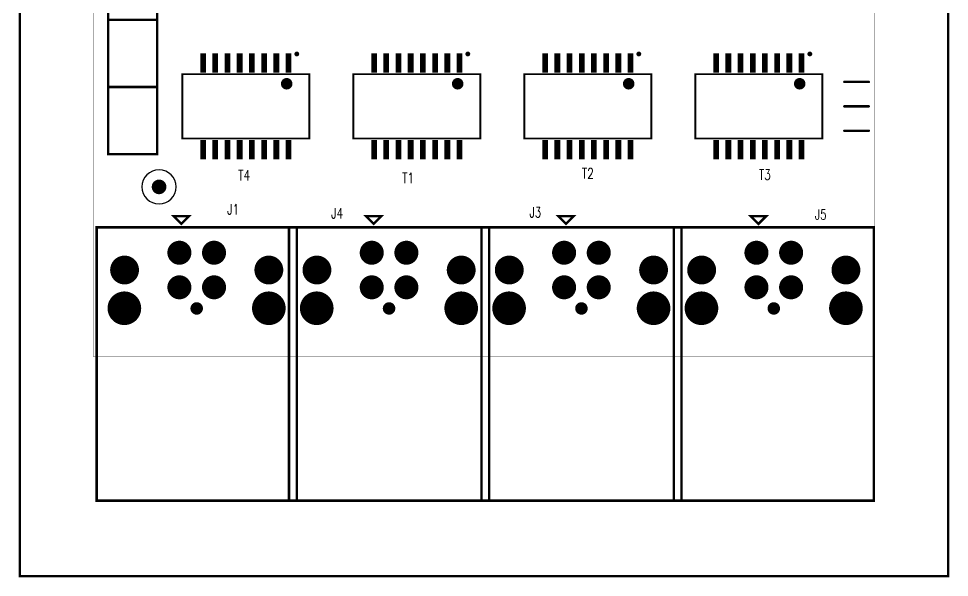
# Model space of a CAD drawing. Extents: x -305 to 3505, y -905 to 3905.
# Drawn here: x -305 to 3505, y -905 to 1384 of the extents above; entities that cross this region are included whole.
import ezdxf
from ezdxf.enums import TextEntityAlignment as Align

# ---------------------------------------------------------------- set-up
doc = ezdxf.new("R2010")
doc.units = 0
doc.linetypes.add('KEEPOUT_00011110$0', pattern=[2, 1, 1])
for name, color, linetype in [('2D_LINE_00', 1, 'CONTINUOUS'), ('2D_LINE_01', 1, 'CONTINUOUS'), ('2D_LINE_26', 1, 'CONTINUOUS'), ('BOARD_OUTLINE_00', 255, 'CONTINUOUS'), ('DRIL_NPLTE_THRU_01', 16, 'CONTINUOUS'), ('DRIL_PLTE_THRU_01', 16, 'CONTINUOUS'), ('DRIL_SYMBOL', 255, 'CONTINUOUS'), ('KEEPOUT_-1', 255, 'CONTINUOUS'), ('PADS_INNER', 1, 'CONTINUOUS'), ('PADS_TOP', 1, 'CONTINUOUS'), ('PART_NAME_26', 130, 'CONTINUOUS'), ('PART_TOP_2DLINE_26', 1, 'CONTINUOUS')]:
    doc.layers.add(name, color=color, linetype=linetype)
doc.styles.add('W6', font='simplex', dxfattribs={"width": 0.75})

# ---------------------------------------------------------------- blocks, each defined once
blk = doc.blocks.new('SMOOTH_1')
at = {"const_width": 0.5}
blk.add_lwpolyline([(-0.25, 0, 1), (0.25, 0, 1)], format="xyb", close=True, dxfattribs=at)
blk = doc.blocks.new('BOARD_1')
at = {"layer": 'BOARD_OUTLINE_00', "const_width": 1}
blk.add_lwpolyline([(0, 0), (0, 2600.3), (99.8, 2700.1), (3099.7, 2700.1), (3199.8, 2599.9), (3199.8, 0)], close=True, dxfattribs=at)
at = {"layer": 'BOARD_OUTLINE_00'}
for p in [(99.8, 2700.1), (3099.7, 2700.1), (0, 2600.3), (3199.8, 2599.9), (0, 0), (3199.8, 0)]:
    blk.add_blockref('SMOOTH_1', p, dxfattribs=at)
blk = doc.blocks.new('SMOOTH_10')
at = {"const_width": 5}
blk.add_lwpolyline([(-2.5, 0, 1), (2.5, 0, 1)], format="xyb", close=True, dxfattribs=at)
blk = doc.blocks.new('DRAWING_26')
at = {"layer": '2D_LINE_26', "const_width": 10}
blk.add_lwpolyline([(0, 0), (-200, 0), (-200, -825), (0, -825)], close=True, dxfattribs=at)
at = {"layer": '2D_LINE_26'}
for p in [(-200, 0), (0, 0), (-200, -825), (0, -825)]:
    blk.add_blockref('SMOOTH_10', p, dxfattribs=at)
blk = doc.blocks.new('DRAWING_27')
at = {"layer": '2D_LINE_26', "const_width": 10}
blk.add_lwpolyline([(0, 0), (200, 0), (200, -275), (0, -275)], close=True, dxfattribs=at)
at = {"layer": '2D_LINE_26'}
for p in [(0, 0), (200, 0), (0, -275), (200, -275)]:
    blk.add_blockref('SMOOTH_10', p, dxfattribs=at)
blk = doc.blocks.new('DRAWING_345')
at = {"layer": '2D_LINE_00', "const_width": 10}
blk.add_lwpolyline([(300, 0), (4100, 0), (4100, -4800), (300, -4800)], close=True, dxfattribs=at)
at = {"layer": '2D_LINE_00'}
for p in [(300, -4800), (4100, -4800)]:
    blk.add_blockref('SMOOTH_10', p, dxfattribs=at)
blk = doc.blocks.new('DRAWING_350')
at = {"layer": '2D_LINE_01', "const_width": 10}
blk.add_lwpolyline([(0, 25), (100, 25)], dxfattribs=at)
at = {"layer": '2D_LINE_01'}
for p in [(0, 25), (100, 25)]:
    blk.add_blockref('SMOOTH_10', p, dxfattribs=at)
blk = doc.blocks.new('DRAWING_351')
at = {"layer": '2D_LINE_01', "const_width": 10}
blk.add_lwpolyline([(0, 50), (100, 50)], dxfattribs=at)
at = {"layer": '2D_LINE_01'}
for p in [(0, 50), (100, 50)]:
    blk.add_blockref('SMOOTH_10', p, dxfattribs=at)
blk = doc.blocks.new('DRAWING_352')
at = {"layer": '2D_LINE_01', "const_width": 10}
blk.add_lwpolyline([(0, 50), (100, 50)], dxfattribs=at)
at = {"layer": '2D_LINE_01'}
for p in [(0, 50), (100, 50)]:
    blk.add_blockref('SMOOTH_10', p, dxfattribs=at)
blk = doc.blocks.new('SMOOTH_7$874015748')
at = {"const_width": 3.94}
blk.add_lwpolyline([(-2, 0, 1), (2, 0, 1)], format="xyb", close=True, dxfattribs=at)
blk = doc.blocks.new('PART_BODY_TOP_2')
at = {"layer": 'PART_TOP_2DLINE_26', "const_width": 7.87}
blk.add_lwpolyline([(-131.9, -260), (131.9, -260), (131.9, 260), (-131.9, 260)], close=True, dxfattribs=at)
at = {"layer": 'PART_TOP_2DLINE_26'}
for points, const_width in [([(-219.5, 208.7, 1), (-209.6, 208.7, 1)], 9.84), ([(-104.3, 167.3, 1), (-80.7, 167.3, 1)], 23.6)]:
    blk.add_lwpolyline(points, format="xyb", close=True, dxfattribs=dict(at, const_width=const_width))
for p in [(-131.9, 260), (131.9, 260), (-131.9, -260), (131.9, -260)]:
    blk.add_blockref('SMOOTH_7$874015748', p, dxfattribs=at)
blk = doc.blocks.new('DRIL_HOLE_0')
blk.add_lwpolyline([(0, 0, 1), (0, 0, 1)], format="xyb", close=True)
blk = doc.blocks.new('PAD_0')
blk.add_lwpolyline([(0, 0, 1), (0, 0, 1)], format="xyb", close=True)
blk = doc.blocks.new('PAD_1')
at = {"const_width": 23.6}
blk.add_lwpolyline([(-39.4, 0), (39.4, 0)], dxfattribs=at)
blk = doc.blocks.new('STK_TOP_5')
at = {"layer": 'DRIL_NPLTE_THRU_01'}
blk.add_blockref('DRIL_HOLE_0', (0, 0), dxfattribs=at)
at = {"layer": 'PADS_INNER'}
blk.add_blockref('PAD_0', (0, 0), dxfattribs=at)
at = {"layer": 'PADS_TOP'}
blk.add_blockref('PAD_1', (0, 0), dxfattribs=at)
blk = doc.blocks.new('SYM_TOP_3')
for name, p in [('PART_BODY_TOP_2', (0, 0)), ('STK_TOP_5', (-177.2, 175)), ('STK_TOP_5', (177.2, 175)), ('STK_TOP_5', (-177.2, 125)), ('STK_TOP_5', (177.2, 125)), ('STK_TOP_5', (-177.2, 75)), ('STK_TOP_5', (177.2, 75)), ('STK_TOP_5', (-177.2, 25)), ('STK_TOP_5', (177.2, 25)), ('STK_TOP_5', (-177.2, -25)), ('STK_TOP_5', (177.2, -25)), ('STK_TOP_5', (-177.2, -75)), ('STK_TOP_5', (177.2, -75)), ('STK_TOP_5', (-177.2, -125)), ('STK_TOP_5', (177.2, -125)), ('STK_TOP_5', (-177.2, -175)), ('STK_TOP_5', (177.2, -175))]:
    blk.add_blockref(name, p)
blk = doc.blocks.new('PART_TOP_0')
blk.add_blockref('SYM_TOP_3', (0, 0))
at = {"layer": 'PART_NAME_26', "style": 'W6', "width": 0.75}
blk.add_text('T4', height=42, rotation=-270, dxfattribs=at).set_placement((282.4, -6.4), align=Align.MIDDLE_CENTER)
blk = doc.blocks.new('PART_TOP_5')
blk.add_blockref('SYM_TOP_3', (0, 0))
at = {"layer": 'PART_NAME_26', "style": 'W6', "width": 0.75}
blk.add_text('T1', height=42, rotation=-270, dxfattribs=at).set_placement((293.4, -35.1), align=Align.MIDDLE_CENTER)
blk = doc.blocks.new('PART_TOP_10')
blk.add_blockref('SYM_TOP_3', (0, 0))
at = {"layer": 'PART_NAME_26', "style": 'W6', "width": 0.75}
blk.add_text('T2', height=42, rotation=-270, dxfattribs=at).set_placement((275, 0), align=Align.MIDDLE_CENTER)
blk = doc.blocks.new('PART_TOP_15')
blk.add_blockref('SYM_TOP_3', (0, 0))
at = {"layer": 'PART_NAME_26', "style": 'W6', "width": 0.75}
blk.add_text('T3', height=42, rotation=-270, dxfattribs=at).set_placement((280, 25), align=Align.MIDDLE_CENTER)
blk = doc.blocks.new('PART_BODY_TOP_7')
at = {"layer": 'PART_TOP_2DLINE_26', "const_width": 10}
blk.add_lwpolyline([(-409.4, 787.4), (409.4, 787.4), (409.4, -332.3), (-409.4, -332.3)], close=True, dxfattribs=at)
blk.add_lwpolyline([(63, -346.5), (31.5, -378), (94.5, -378), (63, -346.5)], dxfattribs=at)
at = {"layer": 'PART_TOP_2DLINE_26'}
for p in [(-409.4, 787.4), (409.4, 787.4), (-409.4, -332.3), (63, -346.5), (63, -346.5), (409.4, -332.3), (31.5, -378), (94.5, -378)]:
    blk.add_blockref('SMOOTH_10', p, dxfattribs=at)
blk = doc.blocks.new('DRIL_SYMBOL_59$0551181102')
at = {"layer": 'DRIL_SYMBOL', "const_width": 2}
for points in [[(-10, 0), (10, 0)], [(0, -10), (0, 10)]]:
    blk.add_lwpolyline(points, dxfattribs=at)
blk = doc.blocks.new('DRIL_HOLE_59$0551181102')
at = {"const_width": 29.5}
blk.add_lwpolyline([(-14.8, 0, 1), (14.8, 0, 1)], format="xyb", close=True, dxfattribs=at)
blk.add_blockref('DRIL_SYMBOL_59$0551181102', (0, 0))
blk = doc.blocks.new('PAD_2')
at = {"const_width": 49.2}
blk.add_lwpolyline([(0, -24.6, 1), (0, 24.6, 1)], format="xyb", close=True, dxfattribs=at)
blk = doc.blocks.new('STK_TOP_9')
at = {"layer": 'DRIL_PLTE_THRU_01'}
blk.add_blockref('DRIL_HOLE_59$0551181102', (0, 0), dxfattribs=at)
at = {"layer": 'PADS_INNER'}
blk.add_blockref('PAD_2', (0, 0), dxfattribs=at)
at = {"layer": 'PADS_TOP'}
blk.add_blockref('PAD_2', (0, 0), dxfattribs=at)
blk = doc.blocks.new('DRIL_SYMBOL_98$4251968504')
at = {"layer": 'DRIL_SYMBOL', "const_width": 2}
for points in [[(-10, 0), (10, 0)], [(0, -10), (0, 10)]]:
    blk.add_lwpolyline(points, dxfattribs=at)
blk = doc.blocks.new('DRIL_HOLE_98$4251968504')
at = {"const_width": 49.2}
blk.add_lwpolyline([(-24.6, 0, 1), (24.6, 0, 1)], format="xyb", close=True, dxfattribs=at)
blk.add_blockref('DRIL_SYMBOL_98$4251968504', (0, 0))
blk = doc.blocks.new('PAD_3')
at = {"const_width": 59.1}
blk.add_lwpolyline([(0, -29.5, 1), (0, 29.5, 1)], format="xyb", close=True, dxfattribs=at)
blk = doc.blocks.new('STK_TOP_10')
at = {"layer": 'DRIL_PLTE_THRU_01'}
blk.add_blockref('DRIL_HOLE_98$4251968504', (0, 0), dxfattribs=at)
at = {"layer": 'PADS_INNER'}
blk.add_blockref('PAD_3', (0, 0), dxfattribs=at)
at = {"layer": 'PADS_TOP'}
blk.add_blockref('PAD_3', (0, 0), dxfattribs=at)
blk = doc.blocks.new('DRIL_SYMBOL_118$1102362205')
at = {"layer": 'DRIL_SYMBOL', "const_width": 2}
for points in [[(-10, 0), (10, 0)], [(0, -10), (0, 10)]]:
    blk.add_lwpolyline(points, dxfattribs=at)
blk = doc.blocks.new('DRIL_HOLE_118$1102362205')
at = {"const_width": 59.1}
blk.add_lwpolyline([(-29.5, 0, 1), (29.5, 0, 1)], format="xyb", close=True, dxfattribs=at)
blk.add_blockref('DRIL_SYMBOL_118$1102362205', (0, 0))
blk = doc.blocks.new('PAD_4')
at = {"const_width": 68.9}
blk.add_lwpolyline([(0, -34.4, 1), (0, 34.4, 1)], format="xyb", close=True, dxfattribs=at)
blk = doc.blocks.new('STK_TOP_11')
at = {"layer": 'DRIL_PLTE_THRU_01'}
blk.add_blockref('DRIL_HOLE_118$1102362205', (0, 0), dxfattribs=at)
at = {"layer": 'PADS_INNER'}
blk.add_blockref('PAD_4', (0, 0), dxfattribs=at)
at = {"layer": 'PADS_TOP'}
blk.add_blockref('PAD_4', (0, 0), dxfattribs=at)
blk = doc.blocks.new('DRIL_SYMBOL_51$1811023622')
at = {"layer": 'DRIL_SYMBOL', "const_width": 2}
for points in [[(-10, 0), (10, 0)], [(0, -10), (0, 10)]]:
    blk.add_lwpolyline(points, dxfattribs=at)
blk = doc.blocks.new('DRIL_HOLE_51$1811023622')
at = {"const_width": 25.6}
blk.add_lwpolyline([(-12.8, 0, 1), (12.8, 0, 1)], format="xyb", close=True, dxfattribs=at)
blk.add_blockref('DRIL_SYMBOL_51$1811023622', (0, 0))
blk = doc.blocks.new('PAD_5')
at = {"const_width": 23.6}
blk.add_lwpolyline([(0, -11.8, 1), (0, 11.8, 1)], format="xyb", close=True, dxfattribs=at)
blk = doc.blocks.new('STK_TOP_12')
at = {"layer": 'DRIL_NPLTE_THRU_01'}
blk.add_blockref('DRIL_HOLE_51$1811023622', (0, 0), dxfattribs=at)
at = {"layer": 'PADS_INNER'}
blk.add_blockref('PAD_5', (0, 0), dxfattribs=at)
at = {"layer": 'PADS_TOP'}
blk.add_blockref('PAD_5', (0, 0), dxfattribs=at)
blk = doc.blocks.new('SYM_TOP_8')
for name, p in [('PART_BODY_TOP_7', (0, 0)), ('STK_TOP_11', (-295.3, -0.8)), ('STK_TOP_11', (296.1, -0.8)), ('STK_TOP_12', (0, 0)), ('STK_TOP_9', (-70.9, -86.6)), ('STK_TOP_9', (70.9, -86.6)), ('STK_TOP_10', (-295.3, -157.5)), ('STK_TOP_10', (295.3, -157.5)), ('STK_TOP_9', (-70.9, -228.3)), ('STK_TOP_9', (70.9, -228.3))]:
    blk.add_blockref(name, p)
blk = doc.blocks.new('PART_TOP_20')
blk.add_blockref('SYM_TOP_8', (0, 0))
at = {"layer": 'PART_NAME_26', "style": 'W6', "width": 0.75}
blk.add_text('J4', height=42, rotation=180, dxfattribs=at).set_placement((236.4, -369.1))
blk = doc.blocks.new('PART_TOP_21')
blk.add_blockref('SYM_TOP_8', (0, 0))
at = {"layer": 'PART_NAME_26', "style": 'W6', "width": 0.75}
blk.add_text('J1', height=42, rotation=180, dxfattribs=at).set_placement((-125, -385.1))
blk = doc.blocks.new('PART_TOP_22')
blk.add_blockref('SYM_TOP_8', (0, 0))
at = {"layer": 'PART_NAME_26', "style": 'W6', "width": 0.75}
blk.add_text('J3', height=42, rotation=180, dxfattribs=at).set_placement((212.8, -373.1))
blk = doc.blocks.new('PART_TOP_24')
blk.add_blockref('SYM_TOP_8', (0, 0))
at = {"layer": 'PART_NAME_26', "style": 'W6', "width": 0.75}
blk.add_text('J5', height=42, rotation=180, dxfattribs=at).set_placement((-167.8, -364.1))
blk = doc.blocks.new('PART_BODY_TOP_348')
at = {"layer": 'KEEPOUT_-1', "linetype": 'KEEPOUT_00011110$0'}
blk.add_lwpolyline([(-70, 0, 1), (70, 0, 1)], format="xyb", close=True, dxfattribs=at)
blk = doc.blocks.new('PAD_17')
at = {"const_width": 30}
blk.add_lwpolyline([(0, -15, 1), (0, 15, 1)], format="xyb", close=True, dxfattribs=at)
blk = doc.blocks.new('STK_TOP_98')
at = {"layer": 'DRIL_PLTE_THRU_01'}
blk.add_blockref('DRIL_HOLE_0', (0, 0), dxfattribs=at)
at = {"layer": 'PADS_INNER'}
blk.add_blockref('PAD_0', (0, 0), dxfattribs=at)
at = {"layer": 'PADS_TOP'}
blk.add_blockref('PAD_17', (0, 0), dxfattribs=at)
blk = doc.blocks.new('SYM_TOP_18')
for name in ['PART_BODY_TOP_348', 'STK_TOP_98']:
    blk.add_blockref(name, (0, 0))
blk = doc.blocks.new('PART_TOP_52')
blk.add_blockref('SYM_TOP_18', (0, 0))

msp = doc.modelspace()

# ---------------------------------------------------------------- block references
for name, p in [('DRAWING_345', (-600, 3900)), ('BOARD_1', (0, 0)), ('DRAWING_26', (262, 1654)), ('DRAWING_27', (62, 1379)), ('DRAWING_352', (3075, 1075)), ('DRAWING_351', (3075, 975)), ('DRAWING_350', (3075, 900)), ('PART_TOP_52', (270, 695))]:
    msp.add_blockref(name, p)
for name, p, rotation in [('PART_TOP_0', (625, 1025), 270), ('PART_TOP_5', (1325, 1025), 270), ('PART_TOP_10', (2025, 1025), 270), ('PART_TOP_15', (2725, 1025), 270), ('PART_TOP_21', (424, 196.9), 180), ('PART_TOP_22', (1998.8, 196.9), 180), ('PART_TOP_20', (1211.4, 196.9), 180), ('PART_TOP_24', (2786.2, 196.9), 180)]:
    msp.add_blockref(name, p, dxfattribs=dict(rotation=rotation))

doc.saveas('drawing.dxf')
